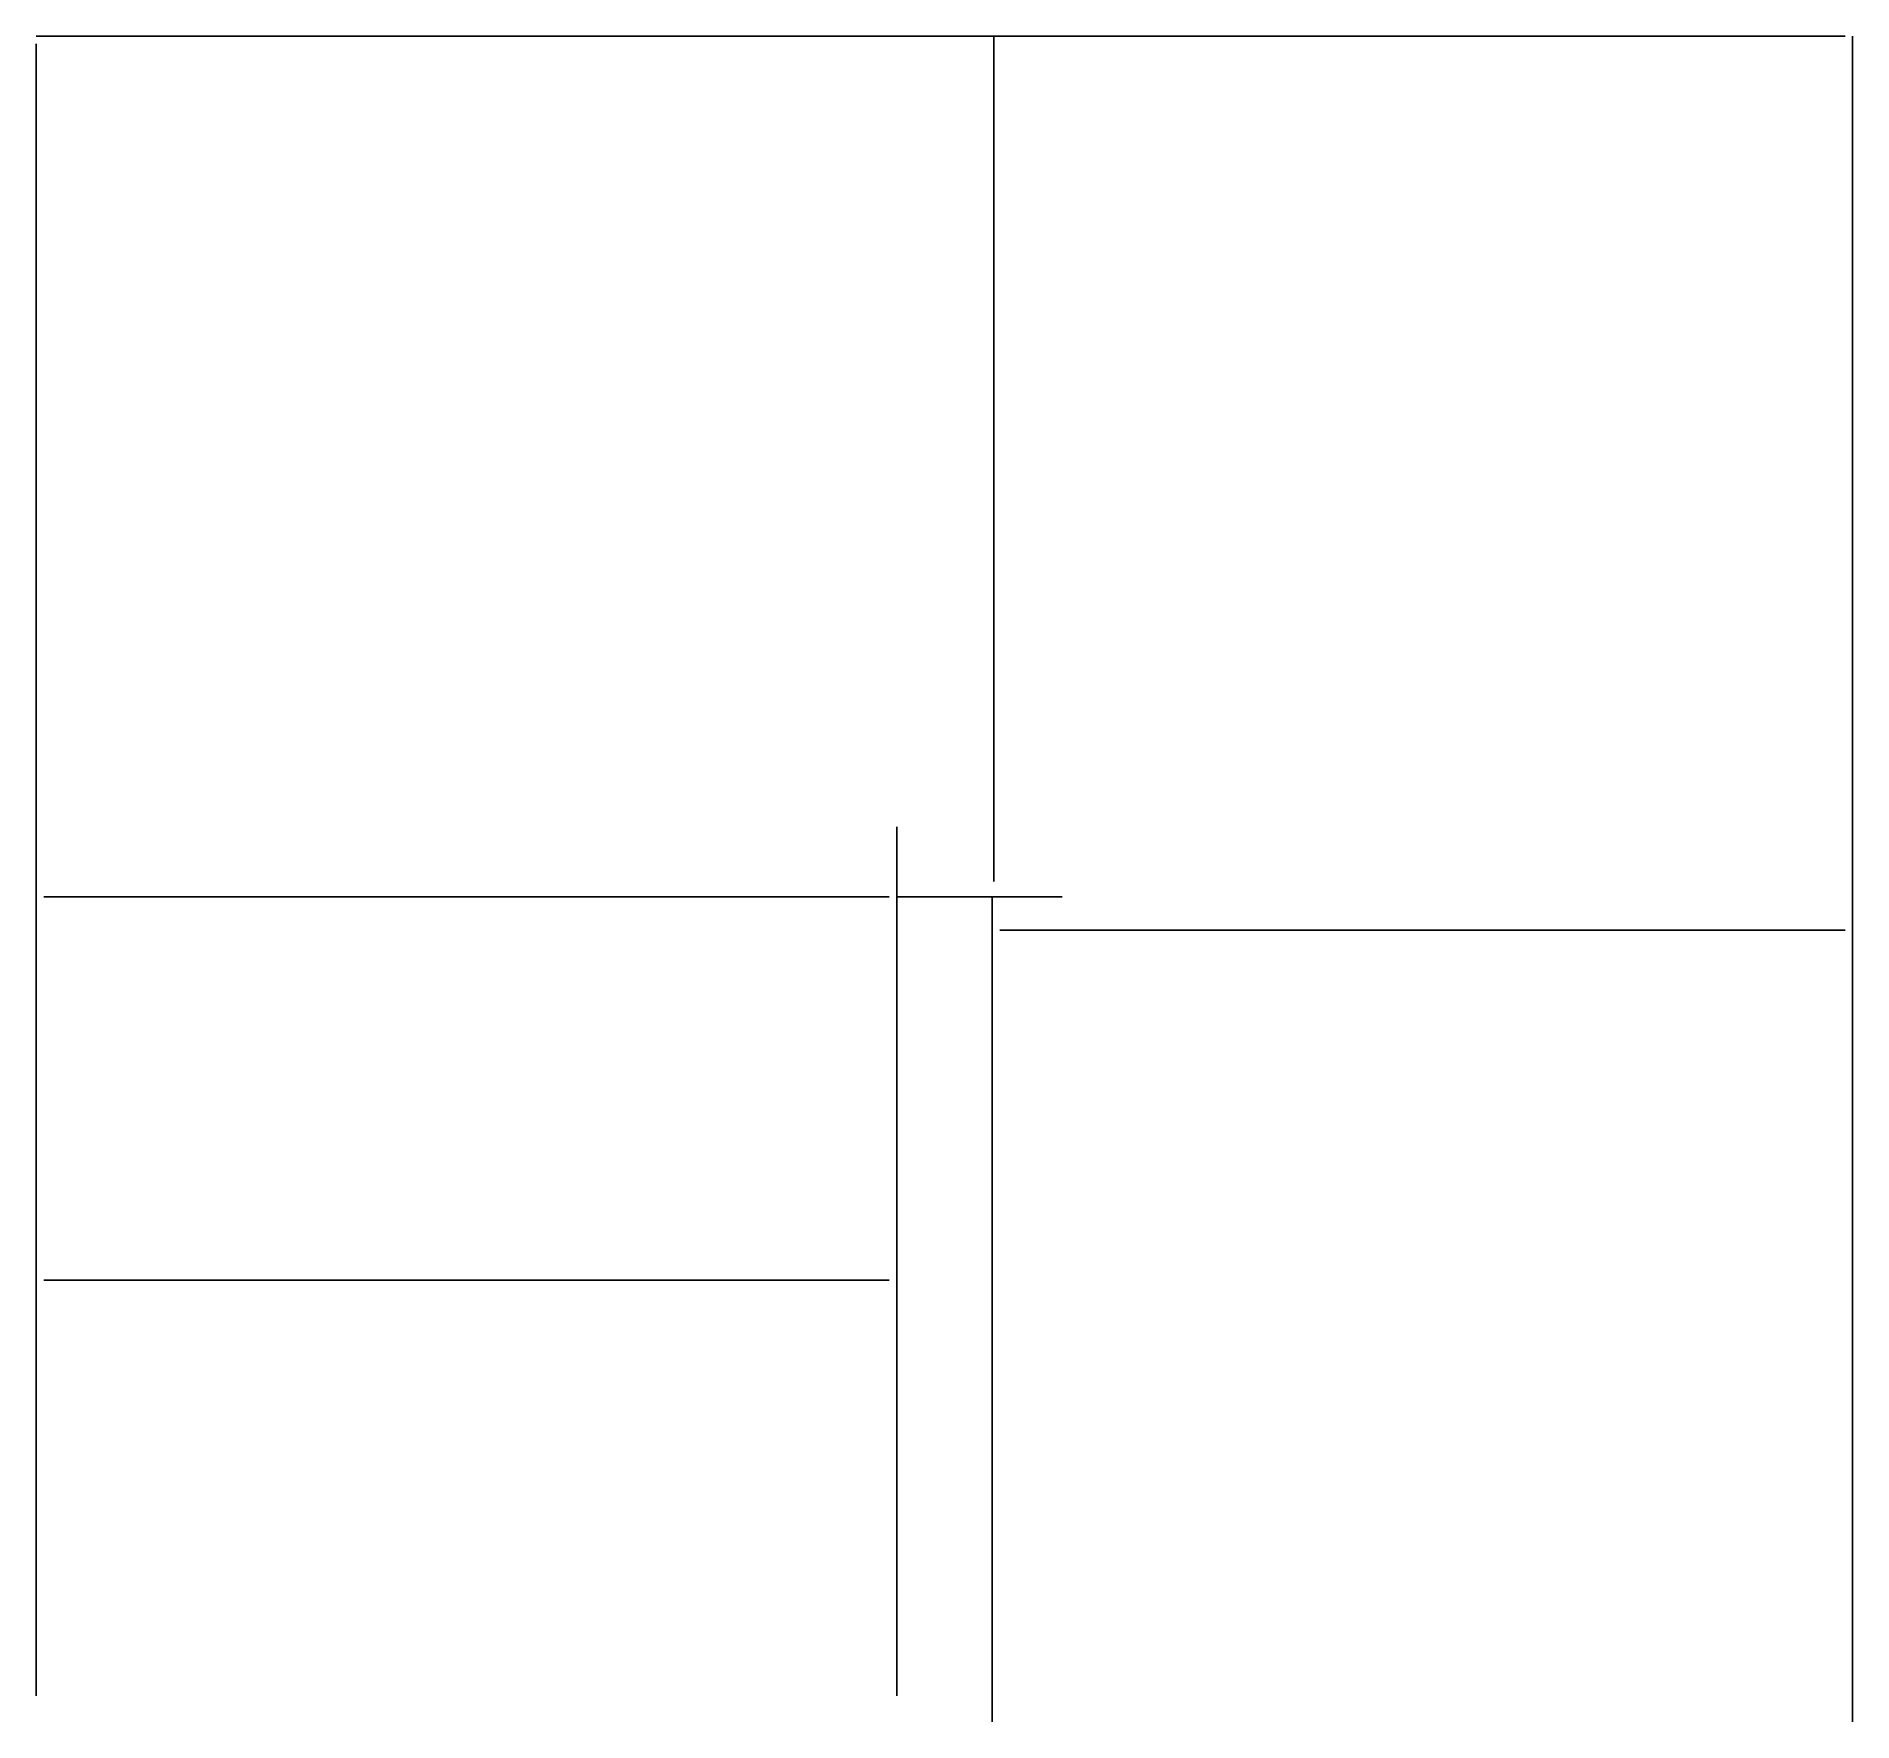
# Model space of a CAD drawing. Header units: millimetres. Extents: x 48992 to 50892, y -3679 to -1916.
import ezdxf

# ---------------------------------------------------------------- set-up
doc = ezdxf.new("R2010")
doc.units = ezdxf.units.MM
for name, color, linetype in [('Ограждения', 7, 'Continuous'), ('Отверстия для стоек', 7, 'Continuous'), ('Тетивы', 7, 'Continuous')]:
    doc.layers.add(name, color=color, linetype=linetype)

# ---------------------------------------------------------------- blocks, each defined once
blk = doc.blocks.new('A$C2F8F205C')
at = {"layer": 'Ограждения', "extrusion": (0, -1, 0)}
for p, q in [((20, 0, 810), (-20, 0, 810)), ((20, 0, -90), (20, 0, 810))]:
    blk.add_line(p, q, dxfattribs=at)

msp = doc.modelspace()

# ---------------------------------------------------------------- linework, layer by layer
at = {"layer": 'Ограждения', "extrusion": (1, -6.12323e-17, 0)}
for p, q in [((48992.1, -2023.6, 10306), (48992.1, -1983.6, 10306)), ((48992.1, -1983.6, 10306), (48992.1, -1983.6, 11206)), ((48992.1, -1983.6, 11206), (48992.1, -2023.6, 11206)), ((48992.1, -2003.6, 11206), (48992.1, -2003.6, 11258)), ((48992.1, -2003.6, 11258), (48992.1, -2003.6, 11280)), ((48992.1, -2023.6, 11206), (48992.1, -2023.6, 10306)), ((48992.1, -2771.6, 10106), (48992.1, -2731.6, 10106)), ((48992.1, -2731.6, 10106), (48992.1, -2731.6, 11006)), ((48992.1, -2731.6, 11006), (48992.1, -2771.6, 11006)), ((48992.1, -2751.6, 11006), (48992.1, -2751.6, 11058)), ((48992.1, -2751.6, 11058), (48992.1, -2767.2, 11073.6)), ((48992.1, -2771.6, 11006), (48992.1, -2771.6, 10106)), ((48992.1, -3171.6, 9706), (48992.1, -3131.6, 9706)), ((48992.1, -3131.6, 9706), (48992.1, -3131.6, 10606)), ((48992.1, -3131.6, 10606), (48992.1, -3171.6, 10606)), ((48992.1, -3151.6, 10606), (48992.1, -3151.6, 10658)), ((48992.1, -3151.6, 10658), (48992.1, -3167.2, 10673.6)), ((48992.1, -3171.6, 10606), (48992.1, -3171.6, 9706)), ((48992.1, -3571.6, 9306), (48992.1, -3531.6, 9306)), ((48992.1, -3531.6, 9306), (48992.1, -3531.6, 10206)), ((48992.1, -3531.6, 10206), (48992.1, -3571.6, 10206)), ((48992.1, -3551.6, 10206), (48992.1, -3551.6, 10258)), ((48992.1, -3551.6, 10258), (48992.1, -3567.2, 10273.6)), ((48992.1, -3571.6, 10206), (48992.1, -3571.6, 9306))]:
    msp.add_line(p, q, dxfattribs=at)
at = {"layer": 'Ограждения', "extrusion": (-1, 6.12323e-17, 0)}
for p, q in [((49892.1, -2855.6, 10022), (49892.1, -2815.6, 10022)), ((49892.1, -2815.6, 10022), (49892.1, -2815.6, 10922)), ((49892.1, -2815.6, 10922), (49892.1, -2855.6, 10922)), ((49892.1, -2835.6, 10922), (49892.1, -2835.6, 10974)), ((49892.1, -2835.6, 10974), (49892.1, -2851.2, 10989.6)), ((49892.1, -2855.6, 10922), (49892.1, -2855.6, 10022)), ((49892.1, -3571.6, 9306), (49892.1, -3531.6, 9306)), ((49892.1, -3531.6, 9306), (49892.1, -3531.6, 10206)), ((49892.1, -3531.6, 10206), (49892.1, -3571.6, 10206)), ((49892.1, -3551.6, 10206), (49892.1, -3551.6, 10258)), ((49892.1, -3551.6, 10258), (49892.1, -3567.2, 10273.6)), ((49892.1, -3571.6, 10206), (49892.1, -3571.6, 9306))]:
    msp.add_line(p, q, dxfattribs=at)
at = {"layer": 'Ограждения', "extrusion": (1, -1.83697e-16, 0)}
for p, q in [((49992.1, -2815.6, 11226), (49992.1, -2855.6, 11226)), ((49992.1, -2855.6, 12126), (49992.1, -2815.6, 12126)), ((49992.1, -2815.6, 12126), (49992.1, -2815.6, 11226)), ((49992.1, -2835.6, 12178), (49992.1, -2820.1, 12193.6)), ((49992.1, -2835.6, 12126), (49992.1, -2835.6, 12178)), ((49992.1, -2855.6, 11226), (49992.1, -2855.6, 12126)), ((49992.1, -3495.6, 11906), (49992.1, -3535.6, 11906)), ((49992.1, -3535.6, 12806), (49992.1, -3495.6, 12806)), ((49992.1, -3495.6, 12806), (49992.1, -3495.6, 11906)), ((49992.1, -3515.6, 12858), (49992.1, -3500.1, 12873.6)), ((49992.1, -3515.6, 12806), (49992.1, -3515.6, 12858)), ((49992.1, -3535.6, 11906), (49992.1, -3535.6, 12806))]:
    msp.add_line(p, q, dxfattribs=at)
at = {"layer": 'Ограждения', "extrusion": (0, -1, 0)}
for centre in [(49090.1, 10396, 1915.6), (49090.1, 10336, 1915.6), (49996.1, 10712.8, 1915.6), (49996.1, 10652.8, 1915.6), (50804.1, 10996, 1915.6), (50804.1, 10936, 1915.6)]:
    msp.add_circle(centre, 7, dxfattribs=at)
at = {"layer": 'Ограждения', "extrusion": (1, -6.12323e-17, 0)}
for centre in [(-2003.6, 10396, 48992.1), (-2003.6, 10336, 48992.1), (-2751.6, 10196, 48992.1), (-2751.6, 10136, 48992.1), (-3151.6, 9796, 48992.1), (-3151.6, 9736, 48992.1), (-3551.6, 9396, 48992.1), (-3551.6, 9336, 48992.1)]:
    msp.add_circle(centre, 7, dxfattribs=at)
at = {"layer": 'Ограждения', "extrusion": (-1, 1.83697e-16, 0)}
for centre in [(2013.6, 10996, -50892.1), (2013.6, 10936, -50892.1), (2835.6, 11316, -50892.1), (2835.6, 11256, -50892.1), (3515.6, 11996, -50892.1), (3515.6, 11936, -50892.1)]:
    msp.add_circle(centre, 7, dxfattribs=at)
at = {"layer": 'Ограждения', "extrusion": (-1, 6.12323e-17, 0)}
for centre in [(2835.6, 10112, -49892.1), (2835.6, 10052, -49892.1), (3551.6, 9396, -49892.1), (3551.6, 9336, -49892.1)]:
    msp.add_circle(centre, 7, dxfattribs=at)
at = {"layer": 'Ограждения', "extrusion": (1, -1.83697e-16, 0)}
for centre in [(-2835.6, 11316, 49992.1), (-2835.6, 11256, 49992.1), (-3515.6, 11996, 49992.1), (-3515.6, 11936, 49992.1)]:
    msp.add_circle(centre, 7, dxfattribs=at)
at = {"layer": 'Отверстия для стоек', "extrusion": (0, -1, 0)}
for centre in [(49090.1, 10396, 1915.6), (49090.1, 10336, 1915.6), (49996.1, 10712.8, 1915.6), (49996.1, 10652.8, 1915.6), (50804.1, 10996, 1915.6), (50804.1, 10936, 1915.6)]:
    msp.add_circle(centre, 6.5, dxfattribs=at)
at = {"layer": 'Отверстия для стоек', "extrusion": (1, -6.12323e-17, 0)}
for centre in [(-2003.6, 10396, 48992.1), (-2003.6, 10336, 48992.1), (-2751.6, 10196, 48992.1), (-2751.6, 10136, 48992.1), (-3151.6, 9796, 48992.1), (-3151.6, 9736, 48992.1), (-3551.6, 9396, 48992.1), (-3551.6, 9336, 48992.1)]:
    msp.add_circle(centre, 6.5, dxfattribs=at)
at = {"layer": 'Отверстия для стоек', "extrusion": (-1, 1.83697e-16, 0)}
for centre in [(2013.6, 10996, -50892.1), (2013.6, 10936, -50892.1), (2835.6, 11316, -50892.1), (2835.6, 11256, -50892.1), (3515.6, 11996, -50892.1), (3515.6, 11936, -50892.1)]:
    msp.add_circle(centre, 6.5, dxfattribs=at)
at = {"layer": 'Отверстия для стоек', "extrusion": (-1, 6.12323e-17, 0)}
for centre in [(2835.6, 10112, -49892.1), (2835.6, 10052, -49892.1), (3551.6, 9396, -49892.1), (3551.6, 9336, -49892.1)]:
    msp.add_circle(centre, 6.5, dxfattribs=at)
at = {"layer": 'Отверстия для стоек', "extrusion": (1, -1.83697e-16, 0)}
for centre in [(-2835.6, 11316, 49992.1), (-2835.6, 11256, 49992.1), (-3515.6, 11996, 49992.1), (-3515.6, 11936, 49992.1)]:
    msp.add_circle(centre, 6.5, dxfattribs=at)
at = {"layer": 'Тетивы', "extrusion": (0, -1, 0)}
for p, q in [((48992.1, -1915.6, 10206), (48992.1, -1915.6, 10461)), ((48992.1, -1915.6, 10461), (49382.5, -1915.6, 10461)), ((49205.1, -1915.6, 10206), (48992.1, -1915.6, 10206)), ((49208.4, -1915.6, 10206.6), (50877.5, -1915.6, 10798.7)), ((49387.5, -1915.6, 10466), (49387.5, -1915.6, 10651)), ((49397.5, -1915.6, 10661), (49951.1, -1915.6, 10661)), ((49956.1, -1915.6, 10666), (49956.1, -1915.6, 10851)), ((49966.1, -1915.6, 10861), (50510.1, -1915.6, 10861)), ((50515.1, -1915.6, 10866), (50515.1, -1915.6, 11051)), ((50525.1, -1915.6, 11061), (50884.1, -1915.6, 11061)), ((50884.1, -1915.6, 11061), (50884.1, -1915.6, 10808.1)), ((50000.1, -2850.6, 11416), (50884.1, -2850.6, 11416)), ((50884.1, -2850.6, 11311), (50000.1, -2850.6, 11311))]:
    msp.add_line(p, q, dxfattribs=at)
at = {"layer": 'Тетивы', "extrusion": (1, -1.83697e-16, 0)}
for p, q in [((49993.7, -1915.6, 10822.3), (49993.7, -2799.6, 10822.3)), ((49993.7, -2799.6, 10822.3), (49993.7, -2799.6, 10717.3)), ((49992.1, -2815.6, 10651), (49992.1, -2815.6, 11451)), ((49992.1, -2815.6, 10651), (49992.1, -2877.2, 10651)), ((49992.1, -2825.6, 11461), (49992.1, -3010.6, 11461)), ((49992.1, -2985.2, 11215.9), (49992.1, -2887.1, 10659.3)), ((49992.1, -2988, 11221.3), (49992.1, -3675.7, 11909)), ((49992.1, -3015.6, 11466), (49992.1, -3015.6, 11651)), ((49992.1, -3025.6, 11661), (49992.1, -3210.6, 11661)), ((49992.1, -3215.6, 11666), (49992.1, -3215.6, 11851)), ((49992.1, -3225.6, 11861), (49992.1, -3410.6, 11861)), ((49992.1, -3415.6, 11866), (49992.1, -3415.6, 12051)), ((49992.1, -3425.6, 12061), (49992.1, -3678.6, 12061)), ((49992.1, -3678.6, 12061), (49992.1, -3678.6, 11916))]:
    msp.add_line(p, q, dxfattribs=at)
at = {"layer": 'Тетивы', "extrusion": (-1, 1.83697e-16, 0)}
for p, q in [((50892.1, -1915.6, 10806), (50892.1, -1915.6, 11061)), ((50892.1, -1915.6, 11061), (50892.1, -2306, 11061)), ((50892.1, -1915.6, 10806), (50892.1, -2127.1, 10806)), ((50892.1, -2862.2, 11096.6), (50892.1, -2130.8, 10806.7)), ((50892.1, -2311, 11066), (50892.1, -2311, 11251)), ((50892.1, -2321, 11261), (50892.1, -2810.6, 11261)), ((50892.1, -2815.6, 11266), (50892.1, -2815.6, 11451)), ((50892.1, -2825.6, 11461), (50892.1, -3010.6, 11461)), ((50892.1, -2865.6, 11098.8), (50892.1, -3675.7, 11909)), ((50892.1, -3015.6, 11466), (50892.1, -3015.6, 11651)), ((50892.1, -3025.6, 11661), (50892.1, -3210.6, 11661)), ((50892.1, -3215.6, 11666), (50892.1, -3215.6, 11851)), ((50892.1, -3225.6, 11861), (50892.1, -3410.6, 11861)), ((50892.1, -3415.6, 11866), (50892.1, -3415.6, 12051)), ((50892.1, -3425.6, 12061), (50892.1, -3678.6, 12061)), ((50892.1, -3678.6, 12061), (50892.1, -3678.6, 11916))]:
    msp.add_line(p, q, dxfattribs=at)
at = {"layer": 'Тетивы', "extrusion": (1, -6.12323e-17, 0)}
for p, q in [((48992.1, -2282.6, 10461), (48992.1, -1923.6, 10461)), ((48992.1, -1923.6, 10461), (48992.1, -1923.6, 10201)), ((48992.1, -2729.1, 9969.6), (48992.1, -1923.6, 10201)), ((48992.1, -2292.6, 10266), (48992.1, -2292.6, 10451)), ((48992.1, -2841.6, 10261), (48992.1, -2297.6, 10261)), ((48992.1, -3441.5, 9259), (48992.1, -2733.4, 9967.1)), ((48992.1, -2851.6, 10066), (48992.1, -2851.6, 10251)), ((48992.1, -3041.6, 10061), (48992.1, -2856.6, 10061)), ((48992.1, -3051.6, 9866), (48992.1, -3051.6, 10051)), ((48992.1, -3241.6, 9861), (48992.1, -3056.6, 9861)), ((48992.1, -3251.6, 9666), (48992.1, -3251.6, 9851)), ((48992.1, -3441.6, 9661), (48992.1, -3256.6, 9661)), ((48992.1, -3448.6, 9256), (48992.1, -3588.1, 9256)), ((48992.1, -3451.6, 9466), (48992.1, -3451.6, 9651)), ((48992.1, -3641.6, 9461), (48992.1, -3456.6, 9461)), ((48992.1, -3650.3, 9353.7), (48992.1, -3596.8, 9261)), ((48992.1, -3651.6, 9358.7), (48992.1, -3651.6, 9451))]:
    msp.add_line(p, q, dxfattribs=at)
at = {"layer": 'Тетивы', "extrusion": (-1, 6.12323e-17, 0)}
for p, q in [((49892.1, -2742.6, 10271), (49892.1, -2742.6, 9962)), ((49892.1, -3441.5, 9259), (49892.1, -2745.5, 9955)), ((49892.1, -2841.6, 10281), (49892.1, -2752.6, 10281)), ((49892.1, -2851.6, 10066), (49892.1, -2851.6, 10271)), ((49892.1, -3041.6, 10061), (49892.1, -2856.6, 10061)), ((49892.1, -3051.6, 9866), (49892.1, -3051.6, 10051)), ((49892.1, -3241.6, 9861), (49892.1, -3056.6, 9861)), ((49892.1, -3251.6, 9666), (49892.1, -3251.6, 9851)), ((49892.1, -3441.6, 9661), (49892.1, -3256.6, 9661)), ((49892.1, -3448.6, 9256), (49892.1, -3588.1, 9256)), ((49892.1, -3451.6, 9466), (49892.1, -3451.6, 9651)), ((49892.1, -3641.6, 9461), (49892.1, -3456.6, 9461)), ((49892.1, -3650.3, 9353.7), (49892.1, -3596.8, 9261)), ((49892.1, -3651.6, 9358.7), (49892.1, -3651.6, 9451))]:
    msp.add_line(p, q, dxfattribs=at)
at = {"layer": 'Тетивы', "extrusion": (0, 1, 0)}
for p, q in [((49000.1, -2815.6, 10216), (49884.1, -2815.6, 10216)), ((49884.1, -2815.6, 10111), (49000.1, -2815.6, 10111)), ((49892.1, -2815.6, 10051), (49892.1, -2815.6, 10651)), ((49892.1, -2815.6, 10051), (49953.7, -2815.6, 10051)), ((49902.1, -2815.6, 10661), (49951.1, -2815.6, 10661)), ((49956.1, -2815.6, 10666), (49956.1, -2815.6, 10871)), ((49963.6, -2815.6, 10059.3), (50065, -2815.6, 10634.4)), ((49966.1, -2815.6, 10881), (50055.1, -2815.6, 10881)), ((50065.1, -2815.6, 10871), (50065.1, -2815.6, 10636.2)), ((49000.1, -3216.6, 9816), (49884.1, -3216.6, 9816)), ((49884.1, -3216.6, 9711), (49000.1, -3216.6, 9711)), ((49884.1, -3216.6, 9816), (49884.1, -3216.6, 9711))]:
    msp.add_line(p, q, dxfattribs=at)
at = {"layer": 'Тетивы', "extrusion": (0, -1, 0)}
for centre in [(49030.1, 10396, 1915.6), (49030.1, 10336, 1915.6), (49030.1, 10291, 1915.6), (49030.1, 10231, 1915.6), (49228.6, 10396, 1915.6), (49378.6, 10396, 1915.6), (49457.5, 10596, 1915.6), (49607.5, 10596, 1915.6), (49762.1, 10596, 1915.6), (49912.1, 10596, 1915.6), (50030.1, 10796, 1915.6), (50030.1, 10736, 1915.6), (50330.7, 10796, 1915.6), (50480.7, 10796, 1915.6), (50605.1, 10996, 1915.6), (50755.1, 10996, 1915.6), (50854.1, 10996, 1915.6), (50854.1, 10936, 1915.6), (50854.1, 10891, 1915.6), (50854.1, 10831, 1915.6), (50280.1, 11396, 2850.6), (50604.1, 11396, 2850.6)]:
    msp.add_circle(centre, 6.5, dxfattribs=at)
at = {"layer": 'Тетивы', "extrusion": (1, -6.12323e-17, 0)}
for centre in [(-1953.6, 10396, 48992.1), (-1953.6, 10336, 48992.1), (-1953.6, 10291, 48992.1), (-1953.6, 10231, 48992.1), (-2052.6, 10396, 48992.1), (-2202.6, 10396, 48992.1), (-2327, 10196, 48992.1), (-2477, 10196, 48992.1), (-2777.6, 10196, 48992.1), (-2777.6, 10136, 48992.1), (-2856.6, 9996, 48992.1), (-3006.6, 9996, 48992.1), (-3028.6, 9796, 48992.1), (-3078.6, 9796, 48992.1), (-3178.6, 9796, 48992.1), (-3178.6, 9736, 48992.1), (-3256.6, 9596, 48992.1), (-3406.6, 9596, 48992.1), (-3456.6, 9396, 48992.1), (-3464.5, 9291, 48992.1), (-3524.5, 9291, 48992.1), (-3606.6, 9396, 48992.1)]:
    msp.add_circle(centre, 6.5, dxfattribs=at)
at = {"layer": 'Тетивы', "extrusion": (-1, 1.83697e-16, 0)}
for centre in [(1953.6, 10996, -50892.1), (1953.6, 10936, -50892.1), (1953.6, 10891, -50892.1), (1953.6, 10831, -50892.1), (2152.1, 10996, -50892.1), (2302.1, 10996, -50892.1), (2381, 11196, -50892.1), (2531, 11196, -50892.1), (2685.6, 11196, -50892.1), (2835.6, 11196, -50892.1), (2888.6, 11396, -50892.1), (2888.6, 11336, -50892.1), (2988.6, 11396, -50892.1), (3038.6, 11396, -50892.1), (3060.6, 11596, -50892.1), (3210.6, 11596, -50892.1), (3260.6, 11796, -50892.1), (3410.6, 11796, -50892.1), (3460.6, 11996, -50892.1), (3570.6, 11996, -50892.1), (3630.6, 11996, -50892.1), (3630.6, 11936, -50892.1)]:
    msp.add_circle(centre, 6.5, dxfattribs=at)
at = {"layer": 'Тетивы', "extrusion": (-1, 6.12323e-17, 0)}
for centre in [(2777.6, 10256, -49892.1), (2777.6, 10196, -49892.1), (2777.6, 10136, -49892.1), (2777.6, 10076, -49892.1), (2856.6, 9996, -49892.1), (3006.6, 9996, -49892.1), (3028.6, 9796, -49892.1), (3078.6, 9796, -49892.1), (3178.6, 9796, -49892.1), (3178.6, 9736, -49892.1), (3256.6, 9596, -49892.1), (3406.6, 9596, -49892.1), (3456.6, 9396, -49892.1), (3464.5, 9291, -49892.1), (3524.5, 9291, -49892.1), (3606.6, 9396, -49892.1)]:
    msp.add_circle(centre, 6.5, dxfattribs=at)
at = {"layer": 'Тетивы', "extrusion": (1, -1.83697e-16, 0)}
for centre in [(-2769.6, 10742.3, 49993.7), (-2845.6, 10676, 49992.1), (-2845.6, 10736, 49992.1), (-2845.6, 10796, 49992.1), (-2845.6, 10856, 49992.1), (-2845.6, 10996, 49992.1), (-2845.6, 11196, 49992.1), (-2888.6, 11396, 49992.1), (-2888.6, 11336, 49992.1), (-2895.6, 10996, 49992.1), (-2895.6, 11196, 49992.1), (-2988.6, 11396, 49992.1), (-3038.6, 11396, 49992.1), (-3060.6, 11596, 49992.1), (-3210.6, 11596, 49992.1), (-3260.6, 11796, 49992.1), (-3410.6, 11796, 49992.1), (-3460.6, 11996, 49992.1), (-3570.6, 11996, 49992.1), (-3630.6, 11996, 49992.1), (-3630.6, 11936, 49992.1)]:
    msp.add_circle(centre, 6.5, dxfattribs=at)
at = {"layer": 'Тетивы', "extrusion": (0, 1, 0)}
for centre in [(-49280.1, 10196, -2815.6), (-49922.1, 10076, -2815.6), (-49922.1, 10136, -2815.6), (-49922.1, 10196, -2815.6), (-49922.1, 10256, -2815.6), (-49922.1, 10396, -2815.6), (-49922.1, 10596, -2815.6), (-49972.1, 10396, -2815.6), (-49972.1, 10596, -2815.6), (-50030.1, 10856, -2815.6), (-50030.1, 10796, -2815.6), (-50030.1, 10736, -2815.6), (-50030.1, 10676, -2815.6), (-49280.1, 9796, -3216.6), (-49754.1, 9796, -3216.6), (-49854.1, 9736, -3216.6)]:
    msp.add_circle(centre, 6.5, dxfattribs=at)
at = {"layer": 'Тетивы', "extrusion": (0, -1, 0)}
for centre, radius, start, end in [((49205.1, 10216, 1915.6), 10, 270, 289.5314), ((49382.5, 10466, 1915.6), 5, 270, 0), ((49397.5, 10651, 1915.6), 10, 90, 180), ((49966.1, 10851, 1915.6), 10, 90, 180), ((50510.1, 10866, 1915.6), 5, 270, 0), ((50525.1, 11051, 1915.6), 10, 90, 180), ((50874.1, 10808.1, 1915.6), 10, 289.5314, 0)]:
    msp.add_arc(centre, radius, start, end, dxfattribs=at)
at = {"layer": 'Тетивы', "extrusion": (-1, 1.83697e-16, 0)}
for centre, radius, start, end in [((2127.1, 10816, -50892.1), 10, 270, 291.6209), ((2306, 11066, -50892.1), 5, 270, 0), ((2321, 11251, -50892.1), 10, 90, 180), ((2810.6, 11266, -50892.1), 5, 270, 0), ((2825.6, 11451, -50892.1), 10, 90, 180), ((2858.5, 11105.9, -50892.1), 10, 291.6209, 315), ((3010.6, 11466, -50892.1), 5, 270, 0), ((3025.6, 11651, -50892.1), 10, 90, 180), ((3210.6, 11666, -50892.1), 5, 270, 0), ((3225.6, 11851, -50892.1), 10, 90, 180), ((3410.6, 11866, -50892.1), 5, 270, 0), ((3425.6, 12051, -50892.1), 10, 90, 180), ((3668.6, 11916, -50892.1), 10, 315, 0)]:
    msp.add_arc(centre, radius, start, end, dxfattribs=at)
at = {"layer": 'Тетивы', "extrusion": (1, -6.12323e-17, 0)}
for centre, radius, start, end in [((-2282.6, 10451, 48992.1), 10, 90, 180), ((-2297.6, 10266, 48992.1), 5, 270, 0), ((-2726.4, 9960, 48992.1), 10, 106.0289, 135), ((-2841.6, 10251, 48992.1), 10, 90, 180), ((-2856.6, 10066, 48992.1), 5, 270, 0), ((-3041.6, 10051, 48992.1), 10, 90, 180), ((-3056.6, 9866, 48992.1), 5, 270, 0), ((-3241.6, 9851, 48992.1), 10, 90, 180), ((-3256.6, 9666, 48992.1), 5, 270, 0), ((-3448.6, 9266, 48992.1), 10, 270, 315), ((-3441.6, 9651, 48992.1), 10, 90, 180), ((-3456.6, 9466, 48992.1), 5, 270, 0), ((-3588.1, 9266, 48992.1), 10, 210, 270), ((-3641.6, 9451, 48992.1), 10, 90, 180), ((-3641.6, 9358.7, 48992.1), 10, 180, 210)]:
    msp.add_arc(centre, radius, start, end, dxfattribs=at)
at = {"layer": 'Тетивы', "extrusion": (-1, 6.12323e-17, 0)}
for centre, radius, start, end in [((2752.6, 10271, -49892.1), 10, 90, 180), ((2752.6, 9962, -49892.1), 10, 180, 225), ((2841.6, 10271, -49892.1), 10, 0, 90), ((2856.6, 10066, -49892.1), 5, 180, 270), ((3041.6, 10051, -49892.1), 10, 0, 90), ((3056.6, 9866, -49892.1), 5, 180, 270), ((3241.6, 9851, -49892.1), 10, 0, 90), ((3256.6, 9666, -49892.1), 5, 180, 270), ((3448.6, 9266, -49892.1), 10, 225, 270), ((3441.6, 9651, -49892.1), 10, 0, 90), ((3456.6, 9466, -49892.1), 5, 180, 270), ((3588.1, 9266, -49892.1), 10, 270, 330), ((3641.6, 9451, -49892.1), 10, 0, 90), ((3641.6, 9358.7, -49892.1), 10, 330, 0)]:
    msp.add_arc(centre, radius, start, end, dxfattribs=at)
at = {"layer": 'Тетивы', "extrusion": (0, 1, 0)}
for centre, radius, start, end in [((-49902.1, 10651, -2815.6), 10, 0, 90), ((-49951.1, 10666, -2815.6), 5, 180, 270), ((-49953.7, 10061, -2815.6), 10, 189.9979, 270), ((-49966.1, 10871, -2815.6), 10, 0, 90), ((-50055.1, 10871, -2815.6), 10, 90, 180), ((-50055.1, 10636.2, -2815.6), 10, 180, 189.9979)]:
    msp.add_arc(centre, radius, start, end, dxfattribs=at)
at = {"layer": 'Тетивы', "extrusion": (1, -1.83697e-16, 0)}
for centre, radius, start, end in [((-2825.6, 11451, 49992.1), 10, 0, 90), ((-2877.2, 10661, 49992.1), 10, 189.9979, 270), ((-2995, 11214.2, 49992.1), 10, 9.9979, 45), ((-3010.6, 11466, 49992.1), 5, 180, 270), ((-3025.6, 11651, 49992.1), 10, 0, 90), ((-3210.6, 11666, 49992.1), 5, 180, 270), ((-3225.6, 11851, 49992.1), 10, 0, 90), ((-3410.6, 11866, 49992.1), 5, 180, 270), ((-3425.6, 12051, 49992.1), 10, 0, 90), ((-3668.6, 11916, 49992.1), 10, 180, 225)]:
    msp.add_arc(centre, radius, start, end, dxfattribs=at)

# ---------------------------------------------------------------- block references
at = {"layer": 'Ограждения', "rotation": 90}
for p in [(48992.1, -2751.6, 10196), (48992.1, -3151.6, 9796), (48992.1, -3551.6, 9396)]:
    msp.add_blockref('A$C2F8F205C', p, dxfattribs=at)
at = {"layer": 'Ограждения', "xscale": -1}
for p, rotation in [((49892.1, -2835.6, 10112), 270), ((49992.1, -2835.6, 11316), 90), ((49992.1, -3515.6, 11996), 90), ((49892.1, -3551.6, 9396), 270)]:
    msp.add_blockref('A$C2F8F205C', p, dxfattribs=dict(at, rotation=rotation))

doc.saveas('drawing.dxf')
